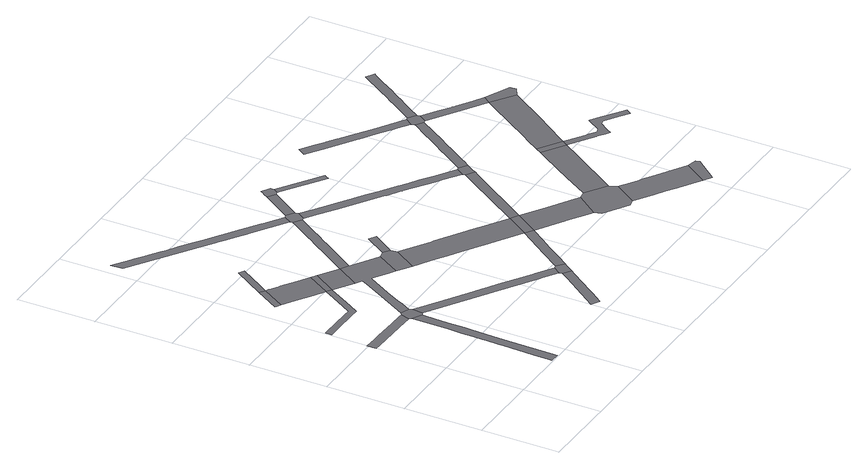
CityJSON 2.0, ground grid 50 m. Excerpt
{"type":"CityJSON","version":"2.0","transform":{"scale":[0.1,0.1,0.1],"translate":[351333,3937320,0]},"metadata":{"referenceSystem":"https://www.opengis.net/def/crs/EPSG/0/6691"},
"CityObjects":{
"road1":{"type":"Road","attributes":{"RoadStructureAttribute.sectionType":"1"},"geometry":[{"type":"MultiSurface","lod":"1","boundaries":[[[0,1,2,3,4,5,6,7,8,9,10,11,12]]]}]},
"road2":{"type":"Road","attributes":{"RoadStructureAttribute.sectionType":"1"},"geometry":[{"type":"MultiSurface","lod":"1","boundaries":[[[13,14,15,16,17,18,19,20,21,22,23,24,25,26,27,28,29,30,31,32,33,34,35]]]}]},
"road3":{"type":"Road","attributes":{"RoadStructureAttribute.sectionType":"1"},"geometry":[{"type":"MultiSurface","lod":"1","boundaries":[[[36,37,38,39,40,41,42,43,44,45,46,47,48,49]]]}]},
"road4":{"type":"Road","geometry":[{"type":"MultiSurface","lod":"1","boundaries":[[[50,51,0,12,21,20,52,53]]]}]},
"road5":{"type":"Road","geometry":[{"type":"MultiSurface","lod":"1","boundaries":[[[54,55,56,57,58]]]}]},
"road6":{"type":"Road","attributes":{"RoadStructureAttribute.sectionType":"1"},"geometry":[{"type":"MultiSurface","lod":"1","boundaries":[[[59,60,61,62,63,64,57,56,65,66,67,68,36,69]]]}]},
"road7":{"type":"Road","attributes":{"RoadStructureAttribute.sectionType":"1"},"geometry":[{"type":"MultiSurface","lod":"1","boundaries":[[[57,70,71,72,58]]]}]},
"road8":{"type":"Road","geometry":[{"type":"MultiSurface","lod":"1","boundaries":[[[36,49,73,69]]]}]},
"road9":{"type":"Road","attributes":{"RoadStructureAttribute.sectionType":"1"},"geometry":[{"type":"MultiSurface","lod":"1","boundaries":[[[74,73,49,75]]]}]},
"road10":{"type":"Road","geometry":[{"type":"MultiSurface","lod":"1","boundaries":[[[76,77,78,79,80,74,75,81,82,83,84,51,50,85,86,87,88,89,90,91,92,93,94]]]}]},
"road11":{"type":"Road","attributes":{"RoadStructureAttribute.sectionType":"1"},"geometry":[{"type":"MultiSurface","lod":"1","boundaries":[[[52,95,96,97,98,99,100,101,102,103,104,105,106,107,108,109,110,53]]]}]},
"road12":{"type":"Road","attributes":{"RoadStructureAttribute.sectionType":"1"},"geometry":[{"type":"MultiSurface","lod":"1","boundaries":[[[111,112,113,114,115,116,117,118,119,120]]]}]},
"road13":{"type":"Road","attributes":{"RoadStructureAttribute.sectionType":"1"},"geometry":[{"type":"MultiSurface","lod":"1","boundaries":[[[121,122,123,124,125,126,127,128,129,130,131,132,133,134,135,136,137,138,139,140,141,142,143,144,145,146,147,148,149,150,151]]]}]},
"road14":{"type":"Road","geometry":[{"type":"MultiSurface","lod":"1","boundaries":[[[152,153,154,155,156,157,76,94]]]}]},
"road15":{"type":"Road","attributes":{"RoadStructureAttribute.sectionType":"1"},"geometry":[{"type":"MultiSurface","lod":"1","boundaries":[[[80,158,159,160,161,162,163,164,165,166,167,168,169,170,74]]]}]},
"road16":{"type":"Road","geometry":[{"type":"MultiSurface","lod":"1","boundaries":[[[171,101,100,116,115,172,173,174,175]]]}]},
"road17":{"type":"Road","attributes":{"RoadStructureAttribute.sectionType":"1"},"geometry":[{"type":"MultiSurface","lod":"1","boundaries":[[[156,176,177,157]]]}]},
"road18":{"type":"Road","attributes":{"RoadStructureAttribute.sectionType":"1"},"geometry":[{"type":"MultiSurface","lod":"1","boundaries":[[[178,179,180,181,182,183,184,185,186,187,154,153,188,189,190,191,192,193,194,195,196,197]]]}]},
"road19":{"type":"Road","attributes":{"RoadStructureAttribute.sectionType":"1"},"geometry":[{"type":"MultiSurface","lod":"1","boundaries":[[[197,198,199,200,171,175,201,202,203,204,205,206]]]}]},
"road20":{"type":"Road","geometry":[{"type":"MultiSurface","lod":"1","boundaries":[[[207,208,121,151,164,163,209,210]]]}]},
"road21":{"type":"Road","attributes":{"RoadStructureAttribute.sectionType":"1"},"geometry":[{"type":"MultiSurface","lod":"1","boundaries":[[[207,211,212,213,208]]]}]},
"road22":{"type":"Road","geometry":[{"type":"MultiSurface","lod":"1","boundaries":[[[214,215,178,197,206]]]}]},
"road23":{"type":"Road","geometry":[{"type":"MultiSurface","lod":"1","boundaries":[[[216,217,218,219,220,221,213,212]]]}]},
"road24":{"type":"Road","attributes":{"RoadStructureAttribute.sectionType":"1"},"geometry":[{"type":"MultiSurface","lod":"1","boundaries":[[[222,223,224,225,226,227,228,229,214,206]]]}]},
"road25":{"type":"Road","attributes":{"RoadStructureAttribute.sectionType":"1"},"geometry":[{"type":"MultiSurface","lod":"1","boundaries":[[[209,230,231,232,233,234,235,236,237,238,239,240,241,242,243,244,245,246,247,248,249,250,251,252,253,254,255,256,257,258,259,210]]]}]},
"road26":{"type":"Road","attributes":{"RoadStructureAttribute.sectionType":"1"},"geometry":[{"type":"MultiSurface","lod":"1","boundaries":[[[260,261,262,217,216]]]}]},
"road27":{"type":"Road","attributes":{"RoadStructureAttribute.sectionType":"1"},"geometry":[{"type":"MultiSurface","lod":"1","boundaries":[[[263,264,265,266,267,268,269,215,214,270,271,272,273,274,275,276,277,278,279,280]]]}]},
"road28":{"type":"Road","geometry":[{"type":"MultiSurface","lod":"1","boundaries":[[[281,282,283,284,226,225,285,286]]]}]},
"road29":{"type":"Road","geometry":[{"type":"MultiSurface","lod":"1","boundaries":[[[279,287,288,289,245,244,280]]]}]},
"road30":{"type":"Road","attributes":{"RoadStructureAttribute.sectionType":"1"},"geometry":[{"type":"MultiSurface","lod":"1","boundaries":[[[290,291,292,293,294,295,296,297,298,299,300,301,302,303,304,305,282,281]]]}]},
"road31":{"type":"Road","attributes":{"RoadStructureAttribute.sectionType":"1"},"geometry":[{"type":"MultiSurface","lod":"1","boundaries":[[[306,307,308,309,310,311,312,313,314,315,316,317,318,319,320,321,322,323,324,325,326]]]}]},
"road32":{"type":"Road","attributes":{"RoadStructureAttribute.sectionType":"1"},"geometry":[{"type":"MultiSurface","lod":"1","boundaries":[[[327,328,329,330,331,332,333,334,335,336,337,338,339,340,341,342,289,288]]]}]},
"road33":{"type":"Road","geometry":[{"type":"MultiSurface","lod":"1","boundaries":[[[343,296,295,344,345]]]}]},
"road34":{"type":"Road","geometry":[{"type":"MultiSurface","lod":"1","boundaries":[[[346,347,348,349]]]}]},
"road35":{"type":"Road","attributes":{"function":"3","RoadStructureAttribute.sectionType":"1"},"geometry":[{"type":"MultiSurface","lod":"1","boundaries":[[[346,349,350,351,352,284,283,353,346,354,355,356,357,358,359,360,361,362,363,364,365,366,367,368,369,370,371,372,373,347]]]}]},
"road36":{"type":"Road","geometry":[{"type":"MultiSurface","lod":"1","boundaries":[[[374,317,316,375,376,336,335,377,378,379]]]}]},
"road37":{"type":"Road","attributes":{"function":"3","RoadStructureAttribute.sectionType":"1"},"geometry":[{"type":"MultiSurface","lod":"1","boundaries":[[[380,381,382,383,384,385,386,387,388,389,348,347]]]}]},
"road38":{"type":"Road","attributes":{"RoadStructureAttribute.sectionType":"1"},"geometry":[{"type":"MultiSurface","lod":"1","boundaries":[[[390,391,392,393,394,395,378,377,396,397,398,384,399]]]}]},
"road39":{"type":"Road","attributes":{"RoadStructureAttribute.sectionType":"1"},"geometry":[{"type":"MultiSurface","lod":"1","boundaries":[[[400,401,402,403,404,405,406,407,408,409,410,411,412,413,414,415,374,379]]]}]},
"road40":{"type":"Road","geometry":[{"type":"MultiSurface","lod":"1","boundaries":[[[384,383,416,417,399]]]}]}
},
"vertices":[
[391,1000,0],[373,1001,0],[278,1004,0],[132,1009,0],[85,1010,0],[3,1012,0],[2,952,0],[47,951,0],[117,949,0],[191,947,0],[266,944,0],[278,944,0],[373,941,0],
[423,30,0],[432,332,0],[434,432,0],[439,579,0],[440,618,0],[443,725,0],[447,874,0],[448,895,0],[388,928,0],[387,829,0],[383,715,0],[382,691,0],[379,611,0],[378,579,0],[378,552,0],[376,467,0],[375,442,0],[373,358,0],[371,333,0],[366,132,0],[363,30,0],[363,12,0],[424,8,0],
[412,1497,0],[371,1429,0],[316,1338,0],[283,1283,0],[237,1284,0],[26,1286,0],[13,1287,0],[11,1244,0],[97,1244,0],[253,1243,0],[305,1243,0],[342,1305,0],[362,1338,0],[445,1476,0],
[467,992,0],[408,1010,0],[466,905,0],[472,972,0],
[128,1676,0],[140,1668,0],[162,1655,0],[257,1807,0],[224,1829,0],
[487,1663,0],[432,1697,0],[342,1754,0],[330,1761,0],[280,1793,0],[276,1795,0],[245,1603,0],[325,1552,0],[389,1511,0],[392,1510,0],[508,1649,0],
[295,1864,0],[391,2012,0],[357,2034,0],
[542,1628,0],
[669,1547,0],[570,1397,0],
[893,1404,0],[886,1409,0],[804,1461,0],[759,1490,0],[720,1515,0],[614,1370,0],[593,1335,0],[514,1196,0],[446,1075,0],[502,1057,0],[522,1094,0],[556,1158,0],[574,1191,0],[593,1223,0],[659,1334,0],[661,1339,0],[668,1334,0],[757,1279,0],[799,1253,0],
[787,703,0],[825,678,0],[861,655,0],[1119,493,0],[1132,484,0],[1222,428,0],[1256,477,0],[1151,544,0],[1145,548,0],[1048,610,0],[949,672,0],[887,711,0],[856,730,0],[785,776,0],[645,863,0],[644,864,0],
[1113,150,0],[1218,296,0],[1223,302,0],[1253,345,0],[1273,373,0],[1225,408,0],[1192,362,0],[1153,307,0],[1006,104,0],[1058,74,0],
[1014,2088,0],[919,2151,0],[890,2170,0],[884,2174,0],[778,2245,0],[777,2245,0],[674,2315,0],[664,2321,0],[599,2364,0],[557,2392,0],[527,2413,0],[497,2432,0],[447,2466,0],[378,2512,0],[355,2528,0],[303,2562,0],[249,2598,0],[205,2628,0],[188,2639,0],[80,2711,0],[88,2634,0],[270,2512,0],[493,2363,0],[583,2303,0],[598,2293,0],[641,2264,0],[666,2247,0],[726,2207,0],[747,2193,0],[773,2176,0],[981,2038,0],
[851,1220,0],[887,1196,0],[987,1346,0],[986,1357,0],[982,1390,0],[940,1418,0],
[822,1667,0],[877,1749,0],[883,1758,0],[928,1826,0],[952,1862,0],[1034,1985,0],[986,2021,0],[984,2018,0],[969,1995,0],[878,1860,0],[872,1850,0],[832,1791,0],[772,1701,0],
[1276,480,0],[1306,420,0],[1312,428,0],[1318,436,0],[1322,442,0],
[1075,1529,0],[1034,1557,0],
[1609,955,0],[1451,1056,0],[1428,1070,0],[1381,1099,0],[1346,1121,0],[1187,1221,0],[1175,1228,0],[1061,1301,0],[1020,1326,0],[1012,1330,0],[922,1173,0],[1002,1126,0],[1082,1075,0],[1091,1069,0],[1156,1029,0],[1229,983,0],[1288,945,0],[1351,906,0],[1454,841,0],[1509,806,0],
[1416,675,0],[1363,601,0],[1284,491,0],[1374,515,0],[1413,568,0],[1426,587,0],[1435,600,0],[1493,679,0],[1560,773,0],
[1083,2059,0],[1033,2093,0],[1054,1988,0],[1087,2038,0],
[1210,2249,0],[1211,2250,0],[1161,2284,0],
[1662,924,0],[1611,956,0],
[1231,2255,0],[1253,2288,0],[1250,2308,0],[1200,2342,0],[1187,2322,0],[1178,2310,0],
[1736,664,0],[1742,660,0],[1879,574,0],[1892,566,0],[2002,709,0],[1971,728,0],[1842,809,0],[1789,843,0],
[1138,1932,0],[1230,1871,0],[1316,1815,0],[1409,1752,0],[1466,1713,0],[1483,1702,0],[1485,1701,0],[1502,1689,0],[1580,1638,0],[1583,1636,0],[1586,1634,0],[1591,1631,0],[1762,1516,0],[1802,1489,0],[1904,1421,0],[1937,1471,0],[1808,1558,0],[1732,1608,0],[1672,1648,0],[1662,1655,0],[1622,1682,0],[1619,1684,0],[1517,1752,0],[1442,1802,0],[1378,1844,0],[1369,1850,0],[1361,1856,0],[1264,1921,0],[1256,1926,0],[1158,1991,0],
[1503,2071,0],[1514,2087,0],[1526,2104,0],
[1874,1353,0],[1852,1320,0],[1843,1306,0],[1826,1281,0],[1763,1184,0],[1761,1182,0],[1740,1150,0],[1786,1107,0],[1797,1124,0],[1802,1132,0],[1814,1151,0],[1834,1181,0],[1857,1214,0],[1912,1295,0],[1928,1319,0],[1941,1338,0],[1961,1367,0],[1907,1401,0],
[2108,431,0],[2209,578,0],[2186,627,0],[2051,717,0],[1906,518,0],[2063,419,0],
[1977,1393,0],[2007,1440,0],[1957,1475,0],
[2224,358,0],[2293,314,0],[2356,275,0],[2364,268,0],[2486,191,0],[2498,184,0],[2597,335,0],[2515,387,0],[2514,388,0],[2449,428,0],[2431,440,0],[2393,463,0],[2354,488,0],[2316,511,0],[2247,554,0],[2224,569,0],
[1669,2316,0],[1767,2252,0],[1909,2157,0],[1956,2127,0],[1969,2118,0],[2031,2077,0],[2089,2039,0],[2141,2005,0],[2142,2004,0],[2176,1982,0],[2244,1937,0],[2278,1984,0],[2140,2075,0],[2114,2092,0],[2016,2158,0],[1906,2230,0],[1904,2232,0],[1847,2270,0],[1841,2274,0],[1787,2310,0],[1703,2367,0],
[2032,1476,0],[2047,1499,0],[2114,1600,0],[2150,1655,0],[2153,1660,0],[2156,1665,0],[2175,1693,0],[2244,1796,0],[2299,1880,0],[2251,1909,0],[2181,1807,0],[2150,1762,0],[2106,1698,0],[2076,1653,0],[2041,1601,0],[1994,1530,0],
[2662,323,0],[2550,152,0],[2668,295,0],
[2468,1052,0],[2493,1089,0],[2350,1181,0],[2326,1144,0],
[2296,1097,0],[2219,978,0],[2155,879,0],[2398,947,0],[2556,994,0],[2631,943,0],[2636,940,0],[2681,911,0],[2704,895,0],[2728,929,0],[2769,988,0],[2798,989,0],[2861,947,0],[2942,892,0],[2966,929,0],[2907,969,0],[2837,1018,0],[2772,1062,0],[2765,1066,0],[2755,1051,0],[2706,977,0],[2675,965,0],[2632,994,0],[2609,1009,0],
[2298,1987,0],[2245,1933,0],[2249,1913,0],[2319,1884,0],[2352,1934,0],[2349,1954,0],
[2604,1246,0],[2651,1310,0],[2651,1311,0],[2814,1559,0],[2665,1657,0],[2633,1609,0],[2531,1457,0],[2525,1448,0],[2436,1313,0],[2405,1265,0],
[2641,1745,0],[2543,1807,0],[2539,1809,0],[2522,1821,0],[2519,1823,0],[2443,1873,0],[2486,1773,0],[2487,1773,0],[2506,1759,0],[2701,1707,0],
[2396,2026,0],[2436,2086,0],[2443,2096,0],[2488,2164,0],[2499,2180,0],[2511,2197,0],[2553,2261,0],[2557,2266,0],[2568,2283,0],[2619,2359,0],[2631,2378,0],[2580,2410,0],[2475,2253,0],[2440,2200,0],[2412,2158,0],[2389,2123,0],
[2871,1593,0],[2864,1631,0]
]}
